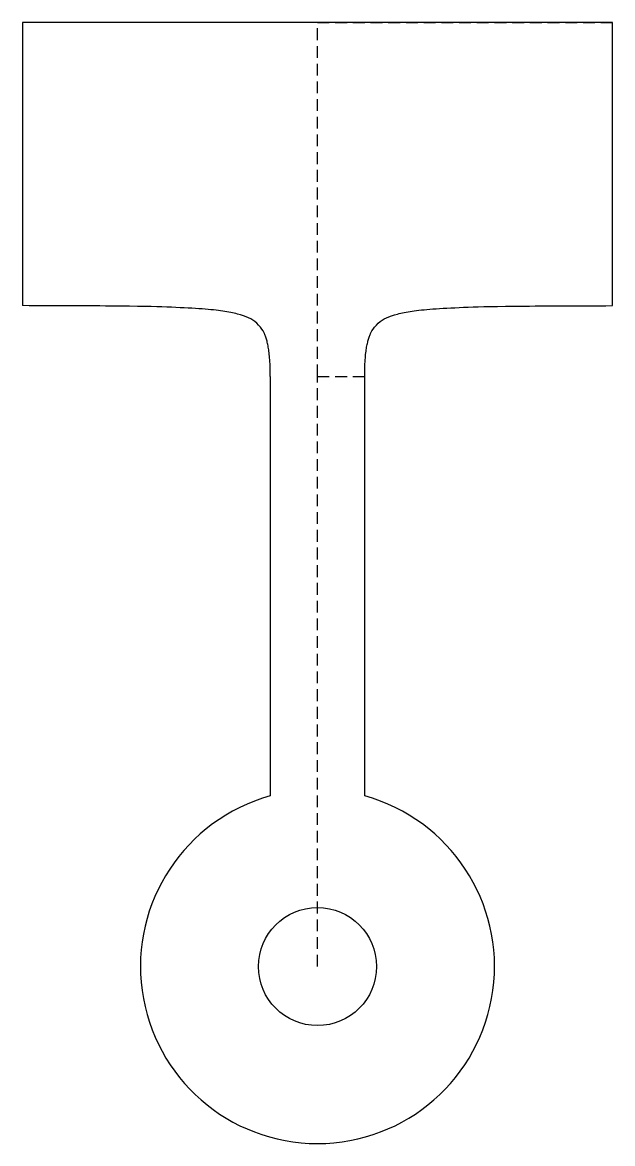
# Model space of a CAD drawing. Header units: millimetres. Extents: x 70.2 to 95.2, y -7.6 to 39.9.
import ezdxf

# ---------------------------------------------------------------- set-up
doc = ezdxf.new("R2010")
doc.units = ezdxf.units.MM
doc.linetypes.add('DASHED', pattern=[0.75, 0.5, -0.25])
doc.layers.get('0').update_dxf_attribs({"linetype": 'CONTINUOUS'})
doc.layers.add('1', color=7, linetype='DASHED')

msp = doc.modelspace()

# ---------------------------------------------------------------- linework, layer by layer
for p, q in [((95.212, 39.906), (70.212, 39.906)), ((70.212, 39.906), (70.212, 27.906)), ((95.212, 27.906), (95.212, 39.906)), ((80.712, 24.906), (80.712, 7.134)), ((84.712, 7.134), (84.712, 24.906))]:
    msp.add_line(p, q)
msp.add_circle((82.712, -0.094), 2.5)
msp.add_arc((82.712, -0.094), 7.5, -254.534, 74.534)
for points in [[(80.712, 24.906), (80.712, 27.906), (70.212, 27.906)], [(84.712, 24.906), (84.712, 27.906), (95.212, 27.906)]]:
    msp.add_rational_spline(points, [1, 3, 1], degree=2)
at = {"layer": '1'}
for p, q in [((82.712, 24.906), (82.712, 39.906)), ((82.712, 39.906), (95.212, 39.906)), ((82.712, -0.094), (82.712, 24.906)), ((82.712, 24.906), (84.712, 24.906))]:
    msp.add_line(p, q, dxfattribs=at)

doc.saveas('drawing.dxf')
